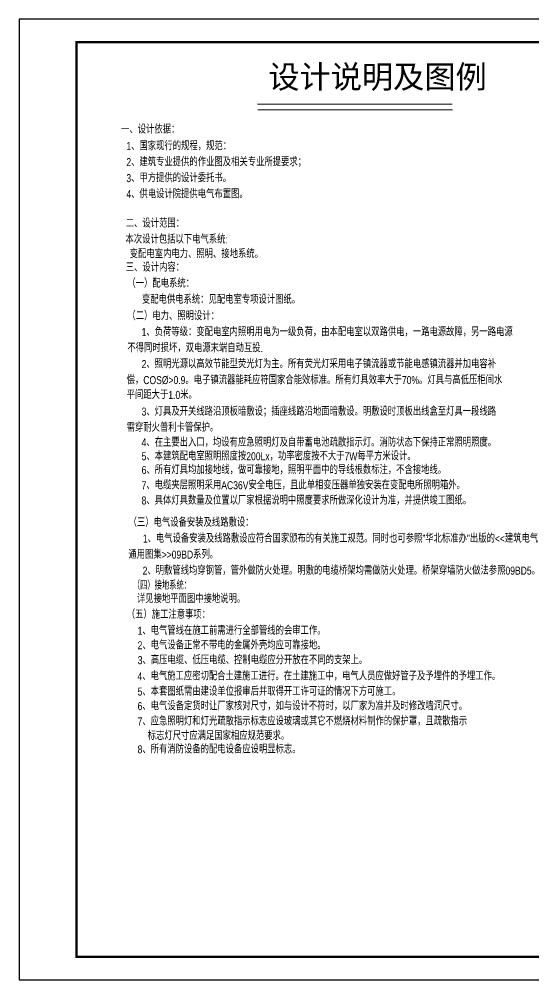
# Model space of a CAD drawing. Extents: x 115799 to 952918, y -190076 to 200966.
# Drawn here: x 247498 to 269993, y 158966 to 200966 of the extents above; entities that cross this region are included whole.
import ezdxf

# ---------------------------------------------------------------- set-up
doc = ezdxf.new("R2010")
doc.units = 0
doc.header["$LTSCALE"] = 1000
doc.header["$MEASUREMENT"] = 0
doc.layers.add('TEL_TEXT', color=7, linetype='Continuous')
doc.layers.add('建-图框', color=254, linetype='Continuous')
doc.styles.add('_HZXY', font='ros.shx', dxfattribs={"width": 0.7, "bigfont": 'jd.shx'})
doc.styles.get("Standard").update_dxf_attribs({"font": 'gbenor.shx', "bigfont": 'gbcbig.shx'})

msp = doc.modelspace()

# ---------------------------------------------------------------- linework, layer by layer
at = {"color": 7, "lineweight": 18}
for p, q in [((257916, 197253.8), (266421.4, 197253.8)), ((257933, 196998.9), (266438.4, 196998.9))]:
    msp.add_line(p, q, dxfattribs=at)
at = {"layer": '建-图框'}
msp.add_lwpolyline([(247497.5, 158965.5), (306897.5, 158965.5), (306897.5, 200965.5), (247497.5, 200965.5)], close=True, dxfattribs=at)
at = {"layer": '建-图框', "const_width": 100}
msp.add_lwpolyline([(249997.5, 159965.5), (305897.5, 159965.5), (305897.5, 199965.5), (249997.5, 199965.5)], close=True, dxfattribs=at)

# ---------------------------------------------------------------- texts
at = {"color": 7, "lineweight": 18, "insert": (258389.5, 198946.9), "char_height": 1000, "attachment_point": 1}
msp.add_mtext('{\\fSimSun|b0|i0|c134|p2;设计说明及图例}', dxfattribs=at)
at = {"layer": 'TEL_TEXT', "style": '_HZXY', "width": 0.8}
for s, p in [('一、设计依据：', (251952.1, 195971.2)), ('1、国家现行的规程，规范：', (252182.5, 195243.2)), ('2、建筑专业提供的作业图及相关专业所提要求；', (252182.5, 194543.2)), ('3、甲方提供的设计委托书。', (252182.5, 193843.2)), ('4、供电设计院提供电气布置图。', (252182.5, 193143.2)), ('二、设计范围：', (252154.6, 191860.9)), ('  本次设计包括以下电气系统:', (251937.6, 191160.9)), ('变配电室内电力、照明、接地系统。', (252329.6, 190523.9)), ('三、设计内容：', (252154.6, 189934.2)), ('（一）配电系统：', (252228.1, 189234.2)), ('变配电供电系统：见配电室专项设计图纸。', (252861.9, 188530.6)), ('（二）电力、照明设计：', (252225.7, 187810.9)), ('1、负荷等级：变配电室内照明用电为一级负荷，由本配电室以双路供电，一路电源故障，另一路电源', (252848, 187110.9)), ('不得同时损坏，双电源末端自动互投.', (252225.7, 186410.9)), ('2、照明光源以高效节能型荧光灯为主。所有荧光灯采用电子镇流器或节能电感镇流器并加电容补', (252848, 185710.9)), ('偿，COS%%C>0.9。电子镇流器能耗应符国家合能效标准。所有灯具效率大于70%%%。灯具与高低压柜间水', (252194.5, 185010.9)), ('平间距大于1.0米。', (252194.5, 184362.5)), ('3、灯具及开关线路沿顶板暗敷设；插座线路沿地面暗敷设。明敷设时顶板出线盒至灯具一段线路', (252848, 183634.2)), ('需穿耐火普利卡管保护。', (252194.5, 182934.2)), ('4、在主要出入口，均设有应急照明灯及自带蓄电池疏散指示灯。消防状态下保持正常照明照度。', (252848, 182283.2)), ('5、本建筑配电室照明照度按200Lx，功率密度按不大于7W每平方米设计。', (252848, 181681.2)), ('6、所有灯具均加接地线，做可靠接地，照明平面中的导线根数标注，不含接地线。', (252848, 181081.7)), ('7、电缆夹层照明采用AC36V安全电压，且此单相变压器单独安装在变配电所照明箱外。', (252848, 180414.2)), ('8、具体灯具数量及位置以厂家根据说明中照度要求所做深化设计为准，并提供竣工图纸。', (252848, 179746.7)), ('（三）电气设备安装及线路敷设：', (252280.6, 178781)), ('1、电气设备安装及线路敷设应符合国家颁布的有关施工规范。同时也可参照”华北标准办"出版的<<建筑电气', (252902.8, 178081)), ('通用图集>>09BD系列。      ', (252272, 177380.4)), ('2、明敷管线均穿钢管，管外做防火处理。明敷的电缆桥架均需做防火处理。桥架穿墙防火做法参照09BD5。', (252894.2, 176680.4)), ('（五）施工注意事项：', (252200, 174757.1)), ('1、电气管线在施工前需进行全部管线的会审工作。', (252672.8, 174053.7)), ('2、电气设备正常不带电的金属外壳均应可靠接地。', (252672.8, 173415.7)), ('3、高压电缆、低压电缆、控制电缆应分开放在不同的支架上。', (252677.7, 172765.4)), ('4、电气施工应密切配合土建施工进行。在土建施工中，电气人员应做好管子及予埋件的予埋工作。', (252667.8, 172065.3)), ('5、本套图纸需由建设单位报审后并取得开工许可证的情况下方可施工。', (252673.4, 171393.6)), ('6、电气设备定货时让厂家核对尺寸，如与设计不符时，以厂家为准并及时修改墙洞尺寸。', (252673.4, 170755.6)), ('7、应急照明灯和灯光疏散指示标志应设玻璃或其它不燃烧材料制作的保护罩，且疏散指示', (252672.2, 170092.2)), ('标志灯尺寸应满足国家相应规范要求。', (253114.1, 169454.8)), ('8、所有消防设备的配电设备应设明显标志。', (252672.2, 168865.7))]:
    msp.add_text(s, height=350, dxfattribs=at).set_placement(p)
at = {"layer": 'TEL_TEXT', "insert": (252462.2, 176378.8), "char_height": 350, "width": 12196.755, "attachment_point": 1, "style": '_HZXY'}
msp.add_mtext('（四）接地系统：\\P  {\\W0.8;\\C9;详见接地平面图中接地说明。}', dxfattribs=at)

doc.saveas('drawing.dxf')
